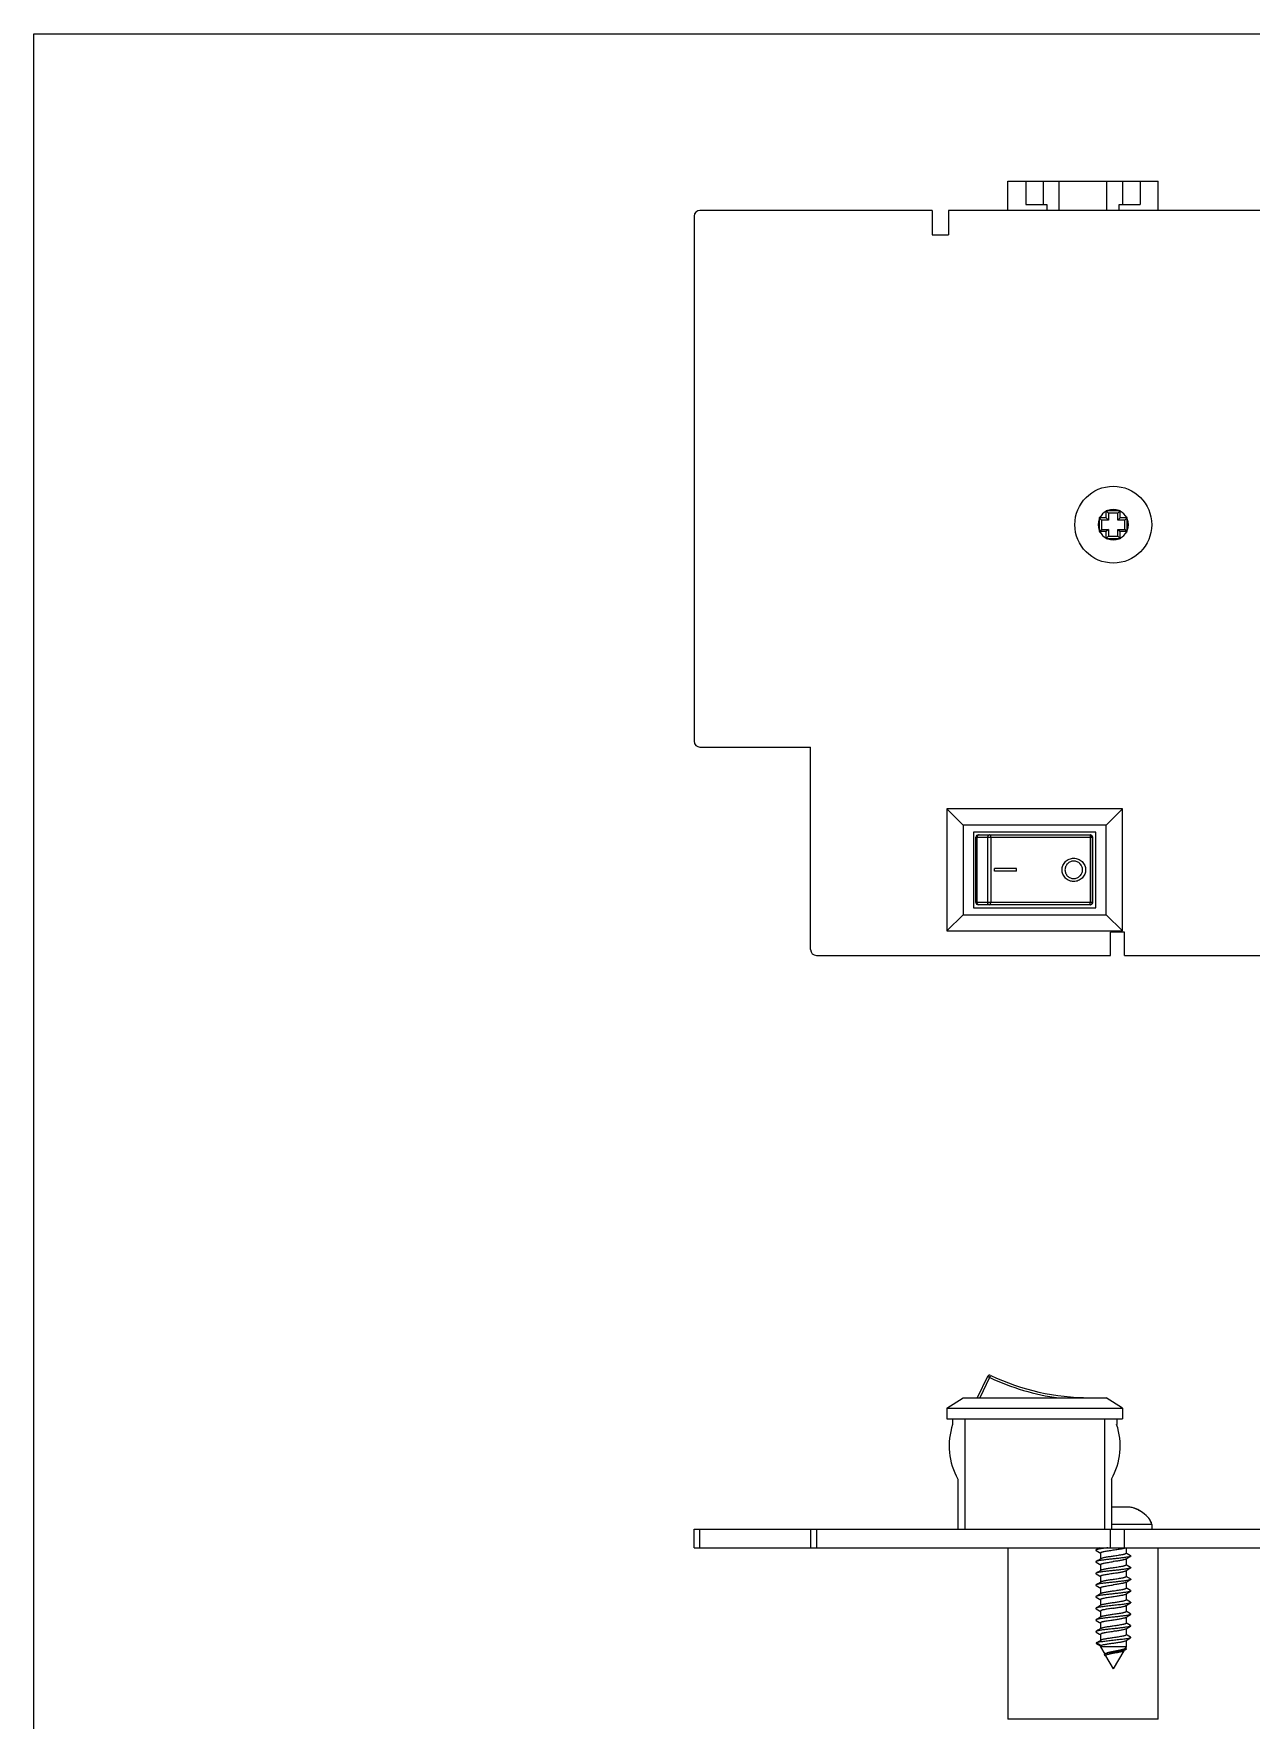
# Model space of a CAD drawing. Extents: x 0 to 420, y -115 to 297.
# Drawn here: x 0 to 104.6, y 152.1 to 297 of the extents above; entities that cross this region are included whole.
import ezdxf

# ---------------------------------------------------------------- set-up
doc = ezdxf.new("R2010")
doc.units = 0
doc.header["$LTSCALE"] = 23.1
doc.layers.get('0').update_dxf_attribs({"linetype": 'CONTINUOUS'})
doc.layers.add('02___PRT_ALL_AXES', color=7, linetype='CONTINUOUS')
doc.layers.add('06___PRT_ALL_SURFS', color=7, linetype='CONTINUOUS')

msp = doc.modelspace()

# ---------------------------------------------------------------- linework, layer by layer
at = {"color": 7, "linetype": 'CONTINUOUS'}
for p, q in [((0, 0), (0, 297)), ((0, 297), (420, 297)), ((83.68, 281.83), (83.68, 284.33)), ((83.68, 284.33), (96.58, 284.33)), ((85.23, 284.33), (85.23, 282.33)), ((86.73, 282.33), (86.73, 284.33)), ((88.08, 281.83), (88.08, 284.33)), ((92.18, 281.83), (92.18, 284.33)), ((93.53, 284.33), (93.53, 282.33)), ((95.03, 284.33), (95.03, 282.33)), ((96.58, 281.83), (96.58, 284.33)), ((56.73, 281.33), (56.73, 236.23)), ((77.18, 281.83), (57.23, 281.83)), ((77.18, 281.83), (77.18, 279.73)), ((78.58, 281.83), (78.58, 279.73)), ((128.38, 281.83), (78.58, 281.83)), ((85.23, 282.33), (87.03, 282.33)), ((87.03, 282.33), (87.03, 281.83)), ((93.23, 282.33), (95.03, 282.33)), ((93.23, 281.83), (93.23, 282.33)), ((77.18, 279.73), (78.58, 279.73)), ((91.53, 255.43), (91.73, 255.23)), ((91.53, 255.32), (91.53, 254.34)), ((92.13, 255.43), (91.58, 255.43)), ((92.33, 255.23), (91.73, 255.23)), ((91.73, 255.23), (91.73, 254.43)), ((92.13, 256.03), (92.33, 255.83)), ((92.13, 255.43), (92.13, 255.98)), ((92.33, 255.23), (92.13, 255.43)), ((93.22, 256.03), (92.24, 256.03)), ((93.13, 255.83), (92.33, 255.83)), ((92.33, 255.83), (92.33, 255.23)), ((93.33, 256.03), (93.13, 255.83)), ((93.13, 255.23), (93.13, 255.83)), ((93.13, 255.23), (93.33, 255.43)), ((93.73, 255.23), (93.13, 255.23)), ((93.33, 255.43), (93.33, 255.98)), ((93.88, 255.43), (93.33, 255.43)), ((93.93, 255.43), (93.73, 255.23)), ((93.73, 254.43), (93.73, 255.23)), ((93.93, 254.34), (93.93, 255.32)), ((91.53, 254.23), (91.73, 254.43)), ((92.13, 254.23), (91.58, 254.23)), ((91.73, 254.43), (92.33, 254.43)), ((92.33, 254.43), (92.13, 254.23)), ((92.13, 253.68), (92.13, 254.23)), ((92.13, 253.63), (92.33, 253.83)), ((92.24, 253.63), (93.22, 253.63)), ((92.33, 254.43), (92.33, 253.83)), ((92.33, 253.83), (93.13, 253.83)), ((93.13, 254.43), (93.73, 254.43)), ((93.13, 254.43), (93.33, 254.23)), ((93.13, 253.83), (93.13, 254.43)), ((93.33, 253.63), (93.13, 253.83)), ((93.88, 254.23), (93.33, 254.23)), ((93.33, 253.68), (93.33, 254.23)), ((93.93, 254.23), (93.73, 254.43)), ((57.23, 235.73), (66.73, 235.73)), ((66.73, 218.33), (66.73, 235.73)), ((93.53, 230.43), (78.43, 230.43)), ((78.43, 230.43), (79.83, 229.03)), ((78.43, 230.43), (78.43, 219.93)), ((93.53, 230.43), (92.13, 229.03)), ((93.53, 219.93), (93.53, 230.43)), ((92.13, 229.03), (79.83, 229.03)), ((79.83, 229.03), (79.83, 221.33)), ((92.13, 221.33), (92.13, 229.03)), ((91.23, 228.43), (80.73, 228.43)), ((80.73, 228.43), (80.73, 221.93)), ((80.93, 227.98), (90.96, 227.98)), ((81.03, 222.38), (81.03, 227.98)), ((81.13, 228.18), (90.76, 228.18)), ((81.93, 227.98), (81.93, 222.38)), ((82.2, 227.98), (82.2, 222.38)), ((90.73, 228.18), (90.73, 222.38)), ((90.93, 227.98), (90.93, 222.38)), ((90.96, 222.38), (90.96, 227.98)), ((91.23, 221.93), (91.23, 228.43)), ((84.43, 225.31), (82.54, 225.31)), ((82.54, 225.06), (82.54, 225.31)), ((84.43, 225.06), (82.54, 225.06)), ((84.42, 225.06), (84.42, 225.31)), ((84.43, 225.06), (84.43, 225.31)), ((80.73, 221.93), (91.23, 221.93)), ((90.96, 222.38), (80.93, 222.38)), ((90.76, 222.18), (81.13, 222.18)), ((90.73, 222.18), (90.73, 222.38)), ((78.43, 219.93), (79.83, 221.33)), ((79.83, 221.33), (92.13, 221.33)), ((93.53, 219.93), (92.13, 221.33)), ((78.43, 219.93), (93.53, 219.93)), ((93.68, 219.83), (92.48, 219.83)), ((92.48, 217.83), (92.48, 219.83)), ((93.68, 217.83), (93.68, 219.83)), ((67.23, 217.83), (92.48, 217.83)), ((93.68, 217.83), (141.28, 217.83)), ((81.93, 181.67), (81.03, 179.84)), ((82.11, 181.58), (81.26, 179.84)), ((82.11, 181.58), (81.93, 181.67)), ((82.11, 181.58), (82.2, 181.76)), ((78.43, 178.94), (79.83, 179.84)), ((79.83, 179.84), (92.13, 179.84)), ((93.53, 178.94), (92.13, 179.84)), ((78.43, 178.94), (78.43, 178.04)), ((78.43, 178.94), (93.53, 178.94)), ((93.53, 178.94), (93.53, 178.04)), ((78.43, 178.04), (93.53, 178.04)), ((78.93, 178.04), (78.93, 177.54)), ((79.98, 178.04), (79.98, 168.54)), ((91.98, 178.04), (91.98, 168.54)), ((93.03, 178.04), (93.03, 177.54)), ((79.38, 172.84), (79.38, 168.54)), ((92.58, 172.84), (92.58, 168.54)), ((93.22, 170.44), (92.58, 170.44)), ((93.88, 170.44), (93.33, 170.44)), ((93.33, 170.44), (93.33, 170.44)), ((94.03, 170.44), (93.93, 170.44)), ((93.93, 170.44), (93.93, 170.44)), ((56.73, 166.94), (56.73, 168.54)), ((56.73, 168.54), (178.23, 168.54)), ((57.23, 166.94), (57.23, 168.54)), ((66.73, 168.54), (66.73, 166.94)), ((67.23, 168.54), (67.23, 166.94)), ((92.48, 166.94), (92.48, 168.54)), ((96.03, 168.94), (92.58, 168.94)), ((93.68, 166.94), (93.68, 168.54)), ((95.99, 169.14), (95.94, 169.25)), ((96.03, 168.94), (96.03, 168.54)), ((56.73, 166.94), (178.23, 166.94)), ((83.68, 166.94), (83.68, 152.24)), ((91.54, 166.94), (91.25, 166.77)), ((91.25, 166.71), (91.55, 166.54)), ((96.58, 152.24), (96.58, 166.94)), ((91.25, 165.71), (91.55, 165.54)), ((91.55, 166.54), (91.63, 166.49)), ((91.55, 165.54), (91.63, 165.49)), ((93.91, 166.44), (93.83, 166.49)), ((93.91, 165.44), (93.83, 165.49)), ((94.2, 166.27), (93.91, 166.44)), ((94.2, 165.27), (93.91, 165.44)), ((91.25, 164.71), (91.55, 164.54)), ((91.25, 163.71), (91.55, 163.54)), ((91.55, 164.54), (91.63, 164.49)), ((93.91, 164.44), (93.83, 164.49)), ((94.2, 164.27), (93.91, 164.44)), ((91.25, 162.71), (91.55, 162.54)), ((91.55, 163.54), (91.63, 163.49)), ((91.55, 162.54), (91.63, 162.49)), ((93.91, 163.44), (93.83, 163.49)), ((93.91, 162.44), (93.83, 162.49)), ((94.2, 163.27), (93.91, 163.44)), ((94.2, 162.27), (93.91, 162.44)), ((91.25, 161.71), (91.55, 161.54)), ((91.55, 161.54), (91.63, 161.49)), ((93.8, 161.97), (93.78, 161.96)), ((93.8, 161.97), (94.06, 162.13)), ((93.91, 161.44), (93.83, 161.49)), ((94.2, 161.27), (93.91, 161.44)), ((94.06, 162.13), (94.2, 162.21)), ((94.2, 162.21), (94.16, 162.19)), ((91.25, 160.71), (91.55, 160.54)), ((91.25, 159.71), (91.55, 159.54)), ((91.55, 160.54), (91.63, 160.49)), ((91.55, 159.54), (91.63, 159.49)), ((93.91, 160.44), (93.83, 160.49)), ((93.91, 159.44), (93.83, 159.49)), ((94.2, 160.27), (93.91, 160.44)), ((94.2, 159.27), (93.91, 159.44)), ((91.3, 158.79), (91.28, 158.78)), ((91.29, 158.72), (91.63, 158.53)), ((91.3, 158.79), (91.68, 159.02)), ((91.54, 158.94), (91.3, 158.79)), ((91.68, 158.56), (91.3, 158.79)), ((93.83, 158.45), (91.63, 158.45)), ((93.61, 158.1), (93.82, 158.22)), ((93.82, 158.29), (93.76, 158.33)), ((92.06, 157.85), (91.99, 157.81)), ((92.01, 157.71), (92.08, 157.66)), ((96.58, 152.24), (83.68, 152.24))]:
    msp.add_line(p, q, dxfattribs=at)
for points in [[(95.94, 169.25), (95.87, 169.37), (95.78, 169.49), (95.68, 169.61), (95.56, 169.73), (95.41, 169.85), (95.25, 169.98), (95.05, 170.1), (94.83, 170.23), (94.56, 170.34), (94.28, 170.42), (94.03, 170.44)], [(96.03, 168.94), (96.02, 169.02), (95.99, 169.14)], [(91.66, 166.01), (91.4, 165.86), (91.25, 165.77)], [(93.8, 165.97), (94.06, 166.13), (94.2, 166.21)], [(93.8, 164.97), (94.06, 165.13), (94.2, 165.21)], [(91.66, 165.01), (91.4, 164.86), (91.25, 164.77)], [(91.66, 164.01), (91.4, 163.86), (91.25, 163.77)], [(93.8, 163.97), (94.06, 164.13), (94.2, 164.21)], [(91.66, 163.01), (91.4, 162.86), (91.25, 162.77)], [(93.8, 162.97), (94.06, 163.13), (94.2, 163.21)], [(91.66, 162.01), (91.4, 161.86), (91.25, 161.77)], [(91.66, 161.01), (91.4, 160.86), (91.25, 160.77)], [(93.8, 160.97), (94.06, 161.13), (94.2, 161.21)], [(91.66, 160.01), (91.4, 159.86), (91.25, 159.77)], [(93.8, 159.97), (94.06, 160.13), (94.2, 160.21)], [(93.8, 158.97), (94.06, 159.13), (94.2, 159.21)]]:
    msp.add_lwpolyline(points, dxfattribs=at)
msp.add_circle((92.73, 254.83), 3.3, dxfattribs=at)
for centre, radius, start, end in [((57.23, 281.33), 0.5, 90, 180), ((92.73, 254.83), 1.3, 157.8211, 202.1789), ((91.58, 246.12), 9.32, 90.0025, 90.3245), ((131.66, 255.33), 40.14, 179.8436, 180.0046), ((92.73, 254.83), 1.3, 117.6745, 152.3255), ((92.23, 215.89), 40.14, 89.9954, 90.1564), ((101.44, 255.98), 9.32, 179.6755, 179.9975), ((92.73, 254.83), 1.3, 67.8175, 112.1825), ((93.22, 215.89), 40.14, 89.8436, 90.0046), ((84.02, 255.98), 9.32, 0.0025, 0.3245), ((92.73, 254.83), 1.3, 27.6745, 62.3255), ((93.88, 246.12), 9.32, 89.6755, 89.9975), ((53.79, 255.33), 40.14, 359.9954, 0.1564), ((92.73, 254.83), 1.3, 337.8211, 22.1789), ((131.66, 254.34), 40.14, 179.9954, 180.1564), ((91.58, 263.54), 9.32, 269.6755, 269.9975), ((92.73, 254.83), 1.3, 207.6745, 242.3255), ((101.44, 253.68), 9.32, 180.0025, 180.3245), ((92.23, 293.77), 40.14, 269.8436, 270.0046), ((92.73, 254.83), 1.3, 247.8175, 292.1825), ((93.22, 293.77), 40.14, 269.9954, 270.1564), ((92.73, 254.83), 1.3, 297.6745, 332.3255), ((84.02, 253.68), 9.32, 359.6755, 359.9975), ((93.88, 263.54), 9.32, 270.0025, 270.3245), ((53.79, 254.34), 40.14, 359.8436, 0.0046), ((57.23, 236.23), 0.5, 180, 270), ((81.13, 227.98), 0.2, 90, 180), ((90.73, 227.98), 0.2, 359.9987, 89.9923), ((90.76, 227.98), 0.2, 359.9987, 89.9924), ((81.13, 222.38), 0.2, 180, 270), ((90.73, 222.38), 0.2, 270.0077, 0.0013), ((90.76, 222.38), 0.2, 270.0076, 0.0013), ((67.23, 218.33), 0.5, 180, 270), ((82.11, 181.58), 0.2, 64.7153, 153.7054), ((90.74, 199.84), 20.2, 244.7153, 262.315), ((90.74, 199.84), 20, 244.7153, 269.9129), ((84.44, 175.7), 5.81, 161.5147, 209.4235), ((87.51, 175.7), 5.81, 330.5765, 18.4853), ((93.22, 164.8), 5.64, 88.8874, 90.033), ((93.88, 169.13), 1.31, 87.6921, 89.9817)]:
    msp.add_arc(centre, radius, start, end, dxfattribs=at)
for points, knots in [([(81.16, 228.17), (81.14, 228.16), (81.1, 228.14), (81.06, 228.1), (81.04, 228.04), (81.03, 228), (81.03, 227.98)], [0, 0, 0, 0, 0.238922, 0.48587, 0.740591, 1, 1, 1, 1]), ([(81.21, 228.18), (81.2, 228.18), (81.18, 228.18), (81.16, 228.17), (81.16, 228.17)], [0, 0, 0, 0, 0.747936, 1, 1, 1, 1]), ([(82.11, 228.18), (82.09, 228.18), (82.04, 228.17), (81.98, 228.12), (81.94, 228.06), (81.93, 228.01), (81.93, 227.98)], [0, 0, 0, 0, 0.237315, 0.482216, 0.737528, 1, 1, 1, 1]), ([(82.11, 228.18), (82.14, 228.18), (82.17, 228.14), (82.18, 228.09), (82.2, 228.04), (82.2, 228.01), (82.2, 227.98)], [0, 0, 0, 0, 0.368206, 0.508706, 0.663876, 1, 1, 1, 1]), ([(89.33, 224.18), (89.27, 224.18), (89.14, 224.19), (88.95, 224.25), (88.77, 224.34), (88.62, 224.47), (88.49, 224.62), (88.4, 224.8), (88.34, 224.98), (88.32, 225.18), (88.34, 225.38), (88.4, 225.57), (88.49, 225.74), (88.62, 225.89), (88.77, 226.02), (88.95, 226.11), (89.14, 226.17), (89.27, 226.18), (89.33, 226.18)], [0, 0, 0, 0, 0.062668, 0.125407, 0.188024, 0.250481, 0.312805, 0.375116, 0.437519, 0.49998, 0.562441, 0.624842, 0.687156, 0.749488, 0.811954, 0.874574, 0.937309, 1, 1, 1, 1]), ([(89.33, 226.18), (89.4, 226.18), (89.53, 226.17), (89.72, 226.11), (89.9, 226.02), (90.06, 225.89), (90.18, 225.74), (90.28, 225.57), (90.34, 225.38), (90.36, 225.18), (90.34, 224.98), (90.28, 224.8), (90.18, 224.62), (90.06, 224.47), (89.9, 224.35), (89.72, 224.25), (89.53, 224.19), (89.4, 224.18), (89.33, 224.18)], [0, 0, 0, 0, 0.062851, 0.125923, 0.188852, 0.251432, 0.313634, 0.375665, 0.4378, 0.499986, 0.562161, 0.624271, 0.686282, 0.74849, 0.811093, 0.874043, 0.937121, 1, 1, 1, 1]), ([(89.33, 225.93), (89.28, 225.93), (89.18, 225.92), (89.04, 225.88), (88.91, 225.81), (88.76, 225.68), (88.62, 225.48), (88.56, 225.18), (88.62, 224.89), (88.76, 224.68), (88.91, 224.55), (89.04, 224.48), (89.18, 224.44), (89.28, 224.43), (89.33, 224.43)], [0, 0, 0, 0, 0.062888, 0.125767, 0.188705, 0.251249, 0.375567, 0.500041, 0.624516, 0.748812, 0.81135, 0.874256, 0.937148, 1, 1, 1, 1]), ([(89.33, 225.93), (89.28, 225.93), (89.19, 225.92), (89.04, 225.88), (88.91, 225.81), (88.76, 225.68), (88.62, 225.48), (88.56, 225.18), (88.62, 224.89), (88.76, 224.68), (88.91, 224.55), (89.04, 224.48), (89.19, 224.44), (89.28, 224.43), (89.33, 224.43)], [0, 0, 0, 0, 0.062842, 0.125682, 0.188593, 0.251127, 0.375481, 0.500042, 0.624602, 0.748934, 0.811462, 0.874342, 0.937194, 1, 1, 1, 1]), ([(89.33, 224.43), (89.38, 224.43), (89.48, 224.44), (89.67, 224.5), (89.88, 224.64), (90.05, 224.89), (90.11, 225.18), (90.05, 225.48), (89.91, 225.68), (89.76, 225.81), (89.63, 225.88), (89.48, 225.92), (89.38, 225.93), (89.33, 225.93)], [0, 0, 0, 0, 0.062951, 0.125954, 0.25106, 0.375357, 0.499721, 0.624113, 0.748421, 0.811049, 0.874083, 0.937091, 1, 1, 1, 1]), ([(81.16, 222.19), (81.14, 222.2), (81.1, 222.22), (81.06, 222.26), (81.04, 222.32), (81.03, 222.36), (81.03, 222.38)], [0, 0, 0, 0, 0.238922, 0.48587, 0.740591, 1, 1, 1, 1]), ([(81.21, 222.18), (81.2, 222.18), (81.18, 222.18), (81.16, 222.19), (81.16, 222.19)], [0, 0, 0, 0, 0.747936, 1, 1, 1, 1]), ([(82.11, 222.18), (82.09, 222.18), (82.04, 222.19), (81.98, 222.24), (81.94, 222.3), (81.93, 222.36), (81.93, 222.38)], [0, 0, 0, 0, 0.237315, 0.482216, 0.737528, 1, 1, 1, 1]), ([(82.11, 222.18), (82.14, 222.18), (82.17, 222.22), (82.18, 222.27), (82.2, 222.32), (82.2, 222.36), (82.2, 222.38)], [0, 0, 0, 0, 0.368206, 0.508706, 0.663876, 1, 1, 1, 1]), ([(96.02, 169.04), (96.01, 169.09), (95.97, 169.19), (95.9, 169.33), (95.81, 169.46), (95.67, 169.63), (95.47, 169.81), (95.22, 170), (94.94, 170.17), (94.65, 170.31), (94.4, 170.39), (94.19, 170.43), (94.08, 170.44), (94.03, 170.44)], [0, 0, 0, 0, 0.062467, 0.124965, 0.187473, 0.249985, 0.374949, 0.499938, 0.624939, 0.749947, 0.874915, 0.937478, 1, 1, 1, 1]), ([(91.25, 166.77), (91.25, 166.77), (91.24, 166.77), (91.24, 166.76), (91.23, 166.75), (91.23, 166.74), (91.23, 166.74), (91.24, 166.73), (91.24, 166.72), (91.25, 166.72), (91.25, 166.71)], [0, 0, 0, 0, 0.164194, 0.297955, 0.406547, 0.500006, 0.593472, 0.702049, 0.835783, 1, 1, 1, 1]), ([(92.27, 166.94), (92.14, 166.93), (91.97, 166.91), (91.75, 166.88), (91.61, 166.86), (91.49, 166.84), (91.39, 166.82), (91.32, 166.8), (91.28, 166.78), (91.26, 166.78), (91.25, 166.77)], [0, 0, 0, 0, 0.354409, 0.511606, 0.651696, 0.772272, 0.871337, 0.947428, 0.976641, 1, 1, 1, 1]), ([(91.63, 166.51), (91.63, 166.52), (91.64, 166.54), (91.66, 166.55), (91.68, 166.56), (91.72, 166.58), (91.76, 166.59), (91.82, 166.61), (91.88, 166.62), (91.98, 166.64), (92.13, 166.67), (92.38, 166.71), (92.59, 166.74), (92.73, 166.76)], [0, 0, 0, 0, 0.033021, 0.045431, 0.059772, 0.094414, 0.137068, 0.187528, 0.24545, 0.310354, 0.458795, 0.627494, 1, 1, 1, 1]), ([(92.73, 166.76), (92.87, 166.78), (93.07, 166.81), (93.33, 166.85), (93.45, 166.87), (93.5, 166.89)], [0, 0, 0, 0, 0.539687, 0.784369, 1, 1, 1, 1]), ([(93.5, 166.89), (93.55, 166.89), (93.62, 166.91), (93.7, 166.93), (93.73, 166.94)], [0, 0, 0, 0, 0.559668, 1, 1, 1, 1]), ([(91.25, 165.77), (91.25, 165.77), (91.24, 165.77), (91.24, 165.76), (91.23, 165.75), (91.23, 165.74), (91.23, 165.74), (91.24, 165.73), (91.24, 165.72), (91.25, 165.72), (91.25, 165.71)], [0, 0, 0, 0, 0.164171, 0.297893, 0.406514, 0.499997, 0.593478, 0.702106, 0.835838, 1, 1, 1, 1]), ([(94.2, 166.21), (94.19, 166.21), (94.17, 166.2), (94.13, 166.18), (94.08, 166.17), (93.99, 166.15), (93.86, 166.13), (93.64, 166.1), (93.35, 166.06), (92.98, 166.02), (92.6, 165.98), (92.23, 165.94), (91.94, 165.91), (91.73, 165.88), (91.59, 165.86), (91.47, 165.84), (91.38, 165.82), (91.32, 165.8), (91.28, 165.78), (91.26, 165.78), (91.25, 165.77)], [0, 0, 0, 0, 0.010763, 0.024901, 0.042427, 0.063265, 0.114357, 0.176806, 0.287759, 0.412844, 0.543739, 0.671718, 0.788256, 0.839776, 0.885641, 0.92511, 0.957572, 0.982587, 0.992237, 1, 1, 1, 1]), ([(94.2, 165.21), (94.19, 165.21), (94.17, 165.2), (94.13, 165.18), (94.08, 165.17), (93.99, 165.15), (93.86, 165.13), (93.64, 165.1), (93.35, 165.06), (92.98, 165.02), (92.6, 164.98), (92.23, 164.94), (91.94, 164.91), (91.73, 164.88), (91.59, 164.86), (91.47, 164.84), (91.38, 164.82), (91.32, 164.8), (91.28, 164.78), (91.26, 164.78), (91.25, 164.77)], [0, 0, 0, 0, 0.010761, 0.024901, 0.042425, 0.063265, 0.114357, 0.176805, 0.287759, 0.412843, 0.543739, 0.671718, 0.788256, 0.839778, 0.885641, 0.92511, 0.957574, 0.982588, 0.992239, 1, 1, 1, 1]), ([(91.63, 165.51), (91.63, 165.52), (91.64, 165.54), (91.66, 165.55), (91.68, 165.56), (91.72, 165.58), (91.76, 165.59), (91.82, 165.61), (91.88, 165.62), (91.98, 165.64), (92.13, 165.67), (92.38, 165.71), (92.59, 165.74), (92.73, 165.76)], [0, 0, 0, 0, 0.033033, 0.045446, 0.059792, 0.094443, 0.137103, 0.187572, 0.245501, 0.310411, 0.458852, 0.627538, 1, 1, 1, 1]), ([(92.73, 166.22), (92.61, 166.21), (92.43, 166.18), (92.21, 166.15), (92.06, 166.12), (91.93, 166.09), (91.81, 166.07), (91.74, 166.05), (91.69, 166.03), (91.67, 166.02), (91.66, 166.01)], [0, 0, 0, 0, 0.331658, 0.486345, 0.628056, 0.753056, 0.858169, 0.940929, 0.973445, 1, 1, 1, 1]), ([(92.73, 165.22), (92.61, 165.21), (92.43, 165.18), (92.21, 165.15), (92.06, 165.12), (91.93, 165.09), (91.81, 165.07), (91.74, 165.05), (91.69, 165.03), (91.67, 165.02), (91.66, 165.01)], [0, 0, 0, 0, 0.331666, 0.486355, 0.628064, 0.753058, 0.85817, 0.940929, 0.973447, 1, 1, 1, 1]), ([(93.83, 166.47), (93.83, 166.46), (93.81, 166.45), (93.8, 166.43), (93.77, 166.42), (93.74, 166.41), (93.7, 166.39), (93.64, 166.38), (93.58, 166.36), (93.48, 166.34), (93.33, 166.32), (93.07, 166.27), (92.87, 166.24), (92.73, 166.22)], [0, 0, 0, 0, 0.033019, 0.045428, 0.059769, 0.09441, 0.137065, 0.187526, 0.245449, 0.310354, 0.458795, 0.627494, 1, 1, 1, 1]), ([(93.8, 165.97), (93.79, 165.97), (93.77, 165.96), (93.72, 165.94), (93.64, 165.92), (93.53, 165.89), (93.4, 165.87), (93.25, 165.84), (93.02, 165.8), (92.85, 165.78), (92.73, 165.76)], [0, 0, 0, 0, 0.026553, 0.059069, 0.141823, 0.246935, 0.371936, 0.513648, 0.668332, 1, 1, 1, 1]), ([(93.83, 165.47), (93.83, 165.46), (93.81, 165.45), (93.8, 165.43), (93.77, 165.42), (93.74, 165.41), (93.7, 165.39), (93.64, 165.38), (93.58, 165.36), (93.48, 165.34), (93.33, 165.32), (93.07, 165.27), (92.87, 165.24), (92.73, 165.22)], [0, 0, 0, 0, 0.033022, 0.045433, 0.059775, 0.09442, 0.137078, 0.187543, 0.245472, 0.310381, 0.458824, 0.627512, 1, 1, 1, 1]), ([(94.2, 166.27), (94.21, 166.27), (94.21, 166.27), (94.22, 166.26), (94.23, 166.25), (94.23, 166.24), (94.23, 166.24), (94.22, 166.23), (94.21, 166.22), (94.21, 166.22), (94.2, 166.21)], [0, 0, 0, 0, 0.164166, 0.297917, 0.406543, 0.500011, 0.593491, 0.702091, 0.835799, 1, 1, 1, 1]), ([(94.2, 165.27), (94.21, 165.27), (94.21, 165.27), (94.22, 165.26), (94.23, 165.25), (94.23, 165.24), (94.23, 165.24), (94.22, 165.23), (94.21, 165.22), (94.21, 165.22), (94.2, 165.21)], [0, 0, 0, 0, 0.164219, 0.297943, 0.406521, 0.49999, 0.593449, 0.702047, 0.83581, 1, 1, 1, 1]), ([(91.25, 164.77), (91.25, 164.77), (91.24, 164.77), (91.24, 164.76), (91.23, 164.75), (91.23, 164.74), (91.23, 164.74), (91.24, 164.73), (91.24, 164.72), (91.25, 164.72), (91.25, 164.71)], [0, 0, 0, 0, 0.164173, 0.297931, 0.406551, 0.500014, 0.59349, 0.702081, 0.835788, 1, 1, 1, 1]), ([(91.25, 163.77), (91.25, 163.77), (91.24, 163.77), (91.24, 163.76), (91.23, 163.75), (91.23, 163.74), (91.23, 163.74), (91.24, 163.73), (91.24, 163.72), (91.25, 163.72), (91.25, 163.71)], [0, 0, 0, 0, 0.164207, 0.297961, 0.40654, 0.500001, 0.593463, 0.70204, 0.835789, 1, 1, 1, 1]), ([(94.2, 164.21), (94.19, 164.21), (94.17, 164.2), (94.13, 164.18), (94.08, 164.17), (93.99, 164.15), (93.86, 164.13), (93.64, 164.1), (93.35, 164.06), (92.98, 164.02), (92.6, 163.98), (92.23, 163.94), (91.94, 163.91), (91.73, 163.88), (91.59, 163.86), (91.47, 163.84), (91.38, 163.82), (91.32, 163.8), (91.28, 163.78), (91.26, 163.78), (91.25, 163.77)], [0, 0, 0, 0, 0.010763, 0.024902, 0.042427, 0.063266, 0.114358, 0.176807, 0.287759, 0.412844, 0.54374, 0.671719, 0.788256, 0.839778, 0.885643, 0.92511, 0.957574, 0.982589, 0.992239, 1, 1, 1, 1]), ([(91.63, 164.51), (91.63, 164.52), (91.64, 164.54), (91.66, 164.55), (91.68, 164.56), (91.72, 164.58), (91.76, 164.59), (91.82, 164.61), (91.88, 164.62), (91.98, 164.64), (92.13, 164.67), (92.38, 164.71), (92.59, 164.74), (92.73, 164.76)], [0, 0, 0, 0, 0.033016, 0.045426, 0.059765, 0.094406, 0.137061, 0.187523, 0.245449, 0.310355, 0.458795, 0.627492, 1, 1, 1, 1]), ([(91.63, 163.51), (91.63, 163.52), (91.64, 163.54), (91.66, 163.55), (91.68, 163.56), (91.72, 163.58), (91.76, 163.59), (91.82, 163.61), (91.88, 163.62), (91.98, 163.64), (92.13, 163.67), (92.38, 163.71), (92.59, 163.74), (92.73, 163.76)], [0, 0, 0, 0, 0.033024, 0.045434, 0.059776, 0.094419, 0.137072, 0.187534, 0.245459, 0.310365, 0.458808, 0.627506, 1, 1, 1, 1]), ([(92.73, 164.22), (92.61, 164.21), (92.43, 164.18), (92.21, 164.15), (92.06, 164.12), (91.93, 164.09), (91.81, 164.07), (91.74, 164.05), (91.69, 164.03), (91.67, 164.02), (91.66, 164.01)], [0, 0, 0, 0, 0.331667, 0.48636, 0.628075, 0.753072, 0.858181, 0.940933, 0.973447, 1, 1, 1, 1]), ([(92.73, 164.76), (92.85, 164.78), (93.02, 164.8), (93.25, 164.84), (93.4, 164.87), (93.53, 164.89), (93.64, 164.92), (93.72, 164.94), (93.77, 164.96), (93.79, 164.97), (93.8, 164.97)], [0, 0, 0, 0, 0.33166, 0.486342, 0.628051, 0.75305, 0.858166, 0.940927, 0.973445, 1, 1, 1, 1]), ([(93.83, 164.47), (93.83, 164.46), (93.81, 164.45), (93.8, 164.43), (93.77, 164.42), (93.74, 164.41), (93.7, 164.39), (93.64, 164.38), (93.58, 164.36), (93.48, 164.34), (93.33, 164.32), (93.07, 164.27), (92.87, 164.24), (92.73, 164.22)], [0, 0, 0, 0, 0.033021, 0.045431, 0.059772, 0.094414, 0.137065, 0.187524, 0.245447, 0.310351, 0.458792, 0.627492, 1, 1, 1, 1]), ([(93.8, 163.97), (93.79, 163.97), (93.77, 163.96), (93.72, 163.94), (93.64, 163.92), (93.53, 163.89), (93.4, 163.87), (93.25, 163.84), (93.02, 163.8), (92.85, 163.78), (92.73, 163.76)], [0, 0, 0, 0, 0.026553, 0.059069, 0.141823, 0.246935, 0.371936, 0.513648, 0.668332, 1, 1, 1, 1]), ([(94.2, 164.27), (94.21, 164.27), (94.21, 164.27), (94.22, 164.26), (94.23, 164.25), (94.23, 164.24), (94.23, 164.24), (94.22, 164.23), (94.21, 164.22), (94.21, 164.22), (94.2, 164.21)], [0, 0, 0, 0, 0.164187, 0.297898, 0.406505, 0.499988, 0.593461, 0.702091, 0.835837, 1, 1, 1, 1]), ([(91.25, 162.77), (91.25, 162.77), (91.24, 162.77), (91.24, 162.76), (91.23, 162.75), (91.23, 162.74), (91.23, 162.74), (91.24, 162.73), (91.24, 162.72), (91.25, 162.72), (91.25, 162.71)], [0, 0, 0, 0, 0.164215, 0.297925, 0.406511, 0.499986, 0.593447, 0.702063, 0.835823, 1, 1, 1, 1]), ([(94.2, 163.21), (94.19, 163.21), (94.17, 163.2), (94.13, 163.18), (94.08, 163.17), (93.99, 163.15), (93.86, 163.13), (93.64, 163.1), (93.35, 163.06), (92.98, 163.02), (92.6, 162.98), (92.23, 162.94), (91.94, 162.91), (91.73, 162.88), (91.59, 162.86), (91.47, 162.84), (91.38, 162.82), (91.32, 162.8), (91.28, 162.78), (91.26, 162.78), (91.25, 162.77)], [0, 0, 0, 0, 0.010764, 0.024901, 0.042428, 0.063266, 0.114357, 0.176807, 0.287759, 0.412844, 0.54374, 0.671718, 0.788256, 0.839777, 0.885643, 0.92511, 0.957572, 0.982589, 0.992238, 1, 1, 1, 1]), ([(91.63, 162.51), (91.63, 162.52), (91.64, 162.54), (91.66, 162.55), (91.68, 162.56), (91.72, 162.58), (91.76, 162.59), (91.82, 162.61), (91.88, 162.62), (91.98, 162.64), (92.13, 162.67), (92.38, 162.71), (92.59, 162.74), (92.73, 162.76)], [0, 0, 0, 0, 0.033019, 0.04543, 0.059771, 0.094414, 0.137071, 0.187536, 0.245465, 0.310373, 0.458813, 0.627502, 1, 1, 1, 1]), ([(92.73, 163.22), (92.61, 163.21), (92.43, 163.18), (92.21, 163.15), (92.06, 163.12), (91.93, 163.09), (91.81, 163.07), (91.74, 163.05), (91.69, 163.03), (91.67, 163.02), (91.66, 163.01)], [0, 0, 0, 0, 0.331664, 0.486347, 0.628054, 0.75305, 0.858166, 0.940927, 0.973445, 1, 1, 1, 1]), ([(93.83, 163.47), (93.83, 163.46), (93.81, 163.45), (93.8, 163.43), (93.77, 163.42), (93.74, 163.41), (93.7, 163.39), (93.64, 163.38), (93.58, 163.36), (93.48, 163.34), (93.33, 163.32), (93.07, 163.27), (92.87, 163.24), (92.73, 163.22)], [0, 0, 0, 0, 0.033018, 0.045428, 0.059769, 0.094412, 0.137068, 0.187532, 0.245461, 0.310368, 0.458808, 0.627499, 1, 1, 1, 1]), ([(92.73, 162.76), (92.85, 162.78), (93.02, 162.8), (93.25, 162.84), (93.4, 162.87), (93.53, 162.89), (93.64, 162.92), (93.72, 162.94), (93.77, 162.96), (93.79, 162.97), (93.8, 162.97)], [0, 0, 0, 0, 0.331665, 0.486349, 0.628055, 0.753051, 0.858166, 0.940927, 0.973446, 1, 1, 1, 1]), ([(93.78, 162.42), (93.75, 162.41), (93.7, 162.4), (93.61, 162.37), (93.5, 162.35), (93.37, 162.32), (93.22, 162.3), (93.01, 162.26), (92.84, 162.24), (92.73, 162.22)], [0, 0, 0, 0, 0.066192, 0.153913, 0.261556, 0.386783, 0.526702, 0.677986, 1, 1, 1, 1]), ([(93.83, 162.47), (93.83, 162.47), (93.83, 162.46), (93.81, 162.45), (93.8, 162.43), (93.78, 162.43), (93.78, 162.42)], [0, 0, 0, 0, 0.169076, 0.37943, 0.653487, 1, 1, 1, 1]), ([(94.2, 163.27), (94.21, 163.27), (94.21, 163.27), (94.22, 163.26), (94.23, 163.25), (94.23, 163.24), (94.23, 163.24), (94.22, 163.23), (94.21, 163.22), (94.21, 163.22), (94.2, 163.21)], [0, 0, 0, 0, 0.164162, 0.297903, 0.406534, 0.500009, 0.593493, 0.702105, 0.835819, 1, 1, 1, 1]), ([(94.2, 162.27), (94.21, 162.27), (94.21, 162.27), (94.22, 162.26), (94.23, 162.25), (94.23, 162.24), (94.23, 162.24), (94.22, 162.23), (94.21, 162.22), (94.21, 162.22), (94.2, 162.21)], [0, 0, 0, 0, 0.164153, 0.297897, 0.406491, 0.49993, 0.593367, 0.701931, 0.83569, 1, 1, 1, 1]), ([(91.25, 161.77), (91.25, 161.77), (91.24, 161.77), (91.24, 161.76), (91.23, 161.75), (91.23, 161.74), (91.23, 161.74), (91.24, 161.73), (91.24, 161.72), (91.25, 161.72), (91.25, 161.71)], [0, 0, 0, 0, 0.16417, 0.297891, 0.406511, 0.499995, 0.593475, 0.702104, 0.835837, 1, 1, 1, 1]), ([(94.16, 162.19), (94.14, 162.19), (94.11, 162.18), (94.03, 162.16), (93.92, 162.14), (93.75, 162.11), (93.56, 162.09), (93.35, 162.06), (93.04, 162.03), (92.71, 161.99), (92.39, 161.96), (92.15, 161.93), (91.94, 161.9), (91.74, 161.88), (91.57, 161.85), (91.45, 161.83), (91.37, 161.81), (91.32, 161.8), (91.28, 161.79), (91.26, 161.78), (91.25, 161.77)], [0, 0, 0, 0, 0.015354, 0.033821, 0.079672, 0.136481, 0.202792, 0.276849, 0.356674, 0.524935, 0.608835, 0.689556, 0.764927, 0.832928, 0.891757, 0.939888, 0.959564, 0.976169, 0.989641, 1, 1, 1, 1]), ([(94.2, 161.21), (94.19, 161.21), (94.17, 161.2), (94.13, 161.18), (94.08, 161.17), (93.99, 161.15), (93.86, 161.13), (93.64, 161.1), (93.35, 161.06), (92.98, 161.02), (92.6, 160.98), (92.23, 160.94), (91.94, 160.91), (91.73, 160.88), (91.59, 160.86), (91.47, 160.84), (91.38, 160.82), (91.32, 160.8), (91.28, 160.78), (91.26, 160.78), (91.25, 160.77)], [0, 0, 0, 0, 0.010761, 0.024901, 0.042425, 0.063265, 0.114357, 0.176805, 0.287759, 0.412843, 0.543739, 0.671718, 0.788256, 0.839777, 0.885641, 0.92511, 0.957573, 0.982588, 0.992239, 1, 1, 1, 1]), ([(92.73, 161.76), (92.59, 161.74), (92.38, 161.71), (92.13, 161.67), (91.98, 161.64), (91.88, 161.62), (91.82, 161.61), (91.76, 161.59), (91.72, 161.58), (91.68, 161.56), (91.66, 161.55), (91.64, 161.54), (91.63, 161.52), (91.63, 161.51)], [0, 0, 0, 0, 0.372497, 0.541189, 0.689634, 0.754542, 0.812469, 0.862931, 0.905584, 0.940227, 0.954568, 0.966978, 1, 1, 1, 1]), ([(92.73, 162.22), (92.61, 162.21), (92.43, 162.18), (92.21, 162.15), (92.06, 162.12), (91.93, 162.09), (91.81, 162.07), (91.74, 162.05), (91.69, 162.03), (91.67, 162.02), (91.66, 162.01)], [0, 0, 0, 0, 0.331674, 0.486366, 0.628081, 0.753075, 0.85818, 0.940931, 0.973447, 1, 1, 1, 1]), ([(92.73, 161.22), (92.61, 161.21), (92.43, 161.18), (92.21, 161.15), (92.06, 161.12), (91.93, 161.09), (91.81, 161.07), (91.74, 161.05), (91.69, 161.03), (91.67, 161.02), (91.66, 161.01)], [0, 0, 0, 0, 0.331659, 0.486343, 0.628054, 0.753054, 0.858169, 0.940929, 0.973446, 1, 1, 1, 1]), ([(92.73, 161.76), (92.84, 161.78), (93.01, 161.8), (93.22, 161.84), (93.37, 161.86), (93.5, 161.89), (93.61, 161.91), (93.7, 161.93), (93.75, 161.95), (93.78, 161.96)], [0, 0, 0, 0, 0.322014, 0.473298, 0.613217, 0.738444, 0.846087, 0.933808, 1, 1, 1, 1]), ([(93.83, 161.47), (93.83, 161.46), (93.81, 161.45), (93.8, 161.43), (93.77, 161.42), (93.74, 161.41), (93.7, 161.39), (93.64, 161.38), (93.58, 161.36), (93.48, 161.34), (93.33, 161.32), (93.07, 161.27), (92.87, 161.24), (92.73, 161.22)], [0, 0, 0, 0, 0.033017, 0.045426, 0.059766, 0.094407, 0.137061, 0.187523, 0.245447, 0.310352, 0.458793, 0.627492, 1, 1, 1, 1]), ([(92.73, 160.76), (92.85, 160.78), (93.02, 160.8), (93.25, 160.84), (93.4, 160.87), (93.53, 160.89), (93.64, 160.92), (93.72, 160.94), (93.77, 160.96), (93.79, 160.97), (93.8, 160.97)], [0, 0, 0, 0, 0.331667, 0.486357, 0.628069, 0.753063, 0.858173, 0.940929, 0.973447, 1, 1, 1, 1]), ([(94.2, 161.27), (94.21, 161.27), (94.21, 161.27), (94.22, 161.26), (94.23, 161.25), (94.23, 161.24), (94.23, 161.24), (94.22, 161.23), (94.21, 161.22), (94.21, 161.22), (94.2, 161.21)], [0, 0, 0, 0, 0.164217, 0.297953, 0.406529, 0.499994, 0.593453, 0.702041, 0.835801, 1, 1, 1, 1]), ([(91.25, 160.77), (91.25, 160.77), (91.24, 160.77), (91.24, 160.76), (91.23, 160.75), (91.23, 160.74), (91.23, 160.74), (91.24, 160.73), (91.24, 160.72), (91.25, 160.72), (91.25, 160.71)], [0, 0, 0, 0, 0.164167, 0.297919, 0.406546, 0.500013, 0.593493, 0.702093, 0.8358, 1, 1, 1, 1]), ([(91.25, 159.77), (91.25, 159.77), (91.24, 159.77), (91.24, 159.76), (91.23, 159.75), (91.23, 159.74), (91.23, 159.74), (91.24, 159.73), (91.24, 159.72), (91.25, 159.72), (91.25, 159.71)], [0, 0, 0, 0, 0.164199, 0.297959, 0.406546, 0.500005, 0.59347, 0.702046, 0.835783, 1, 1, 1, 1]), ([(94.2, 160.21), (94.19, 160.21), (94.17, 160.2), (94.13, 160.18), (94.08, 160.17), (93.99, 160.15), (93.86, 160.13), (93.64, 160.1), (93.35, 160.06), (92.98, 160.02), (92.6, 159.98), (92.23, 159.94), (91.94, 159.91), (91.73, 159.88), (91.59, 159.86), (91.47, 159.84), (91.38, 159.82), (91.32, 159.8), (91.28, 159.78), (91.26, 159.78), (91.25, 159.77)], [0, 0, 0, 0, 0.010762, 0.024902, 0.042426, 0.063266, 0.114358, 0.176806, 0.287759, 0.412844, 0.54374, 0.671719, 0.788256, 0.839778, 0.885642, 0.92511, 0.957574, 0.982589, 0.99224, 1, 1, 1, 1]), ([(91.63, 160.51), (91.63, 160.52), (91.64, 160.54), (91.66, 160.55), (91.68, 160.56), (91.72, 160.58), (91.76, 160.59), (91.82, 160.61), (91.88, 160.62), (91.98, 160.64), (92.13, 160.67), (92.38, 160.71), (92.59, 160.74), (92.73, 160.76)], [0, 0, 0, 0, 0.033023, 0.045434, 0.059777, 0.094422, 0.13708, 0.187545, 0.245474, 0.310382, 0.458826, 0.627517, 1, 1, 1, 1]), ([(92.73, 159.76), (92.59, 159.74), (92.38, 159.71), (92.13, 159.67), (91.98, 159.64), (91.88, 159.62), (91.82, 159.61), (91.76, 159.59), (91.72, 159.58), (91.68, 159.56), (91.66, 159.55), (91.64, 159.54), (91.63, 159.52), (91.63, 159.51)], [0, 0, 0, 0, 0.372497, 0.541189, 0.689634, 0.754542, 0.812469, 0.862931, 0.905584, 0.940227, 0.954568, 0.966978, 1, 1, 1, 1]), ([(92.73, 160.22), (92.61, 160.21), (92.43, 160.18), (92.21, 160.15), (92.06, 160.12), (91.93, 160.09), (91.81, 160.07), (91.74, 160.05), (91.69, 160.03), (91.67, 160.02), (91.66, 160.01)], [0, 0, 0, 0, 0.331668, 0.486358, 0.62807, 0.753064, 0.858173, 0.940929, 0.973447, 1, 1, 1, 1]), ([(93.83, 160.47), (93.83, 160.46), (93.81, 160.45), (93.8, 160.43), (93.77, 160.42), (93.74, 160.41), (93.7, 160.39), (93.64, 160.38), (93.58, 160.36), (93.48, 160.34), (93.33, 160.32), (93.07, 160.27), (92.87, 160.24), (92.73, 160.22)], [0, 0, 0, 0, 0.033024, 0.045435, 0.059777, 0.094422, 0.13708, 0.187545, 0.245474, 0.310383, 0.458826, 0.627518, 1, 1, 1, 1]), ([(93.8, 159.97), (93.79, 159.97), (93.77, 159.96), (93.72, 159.94), (93.64, 159.92), (93.53, 159.89), (93.4, 159.87), (93.25, 159.84), (93.02, 159.8), (92.85, 159.78), (92.73, 159.76)], [0, 0, 0, 0, 0.026553, 0.059069, 0.141823, 0.246935, 0.371936, 0.513648, 0.668332, 1, 1, 1, 1]), ([(93.83, 159.47), (93.83, 159.46), (93.81, 159.45), (93.8, 159.43), (93.77, 159.42), (93.74, 159.41), (93.7, 159.39), (93.64, 159.38), (93.58, 159.36), (93.48, 159.34), (93.33, 159.32), (93.07, 159.27), (92.87, 159.24), (92.73, 159.22)], [0, 0, 0, 0, 0.033021, 0.045431, 0.059772, 0.094414, 0.137067, 0.187527, 0.245449, 0.310353, 0.458794, 0.627493, 1, 1, 1, 1]), ([(94.2, 160.27), (94.21, 160.27), (94.21, 160.27), (94.22, 160.26), (94.23, 160.25), (94.23, 160.24), (94.23, 160.24), (94.22, 160.23), (94.21, 160.22), (94.21, 160.22), (94.2, 160.21)], [0, 0, 0, 0, 0.1642, 0.297907, 0.406506, 0.499986, 0.593453, 0.70208, 0.835833, 1, 1, 1, 1]), ([(91.28, 158.78), (91.28, 158.78), (91.27, 158.78), (91.27, 158.77), (91.26, 158.76), (91.26, 158.75), (91.26, 158.74), (91.27, 158.73), (91.28, 158.73), (91.29, 158.72)], [0, 0, 0, 0, 0.160661, 0.29171, 0.398566, 0.491612, 0.694324, 0.831537, 1, 1, 1, 1]), ([(94.2, 159.21), (94.2, 159.21), (94.17, 159.2), (94.14, 159.19), (94.09, 159.17), (94.01, 159.15), (93.89, 159.13), (93.72, 159.11), (93.52, 159.08), (93.3, 159.06), (93.07, 159.03), (92.75, 158.99), (92.42, 158.96), (92.11, 158.93), (91.9, 158.9), (91.7, 158.87), (91.54, 158.85), (91.42, 158.83), (91.35, 158.81), (91.32, 158.8), (91.3, 158.79)], [0, 0, 0, 0, 0.010359, 0.023832, 0.040436, 0.060112, 0.108243, 0.167072, 0.235074, 0.310444, 0.391165, 0.475065, 0.643326, 0.723151, 0.797208, 0.863519, 0.920328, 0.966179, 0.984646, 1, 1, 1, 1]), ([(91.63, 158.53), (91.63, 158.53), (91.63, 158.54), (91.64, 158.54), (91.65, 158.55), (91.66, 158.56), (91.67, 158.56), (91.68, 158.56)], [0, 0, 0, 0, 0.128188, 0.216524, 0.326121, 0.614905, 1, 1, 1, 1]), ([(92.73, 159.22), (92.62, 159.21), (92.45, 159.18), (92.23, 159.15), (92.09, 159.13), (91.96, 159.1), (91.85, 159.08), (91.76, 159.05), (91.7, 159.03), (91.68, 159.02)], [0, 0, 0, 0, 0.322014, 0.473297, 0.613216, 0.738443, 0.846086, 0.933808, 1, 1, 1, 1]), ([(91.68, 158.56), (91.7, 158.57), (91.76, 158.59), (91.85, 158.62), (91.97, 158.64), (92.1, 158.67), (92.25, 158.69), (92.48, 158.73), (92.77, 158.77), (93.05, 158.81), (93.27, 158.84), (93.41, 158.87), (93.54, 158.89), (93.65, 158.92), (93.72, 158.94), (93.77, 158.96), (93.79, 158.97), (93.8, 158.97)], [0, 0, 0, 0, 0.033778, 0.078779, 0.134113, 0.198511, 0.270393, 0.347962, 0.512211, 0.674674, 0.750057, 0.818965, 0.879687, 0.930764, 0.971067, 0.986962, 1, 1, 1, 1]), ([(93.82, 158.22), (93.8, 158.21), (93.76, 158.19), (93.69, 158.17), (93.6, 158.15), (93.5, 158.13), (93.38, 158.1), (93.2, 158.07), (92.95, 158.03), (92.7, 157.99), (92.51, 157.95), (92.37, 157.93), (92.25, 157.9), (92.14, 157.87), (92.07, 157.85), (92.02, 157.83), (92, 157.82), (91.99, 157.81)], [0, 0, 0, 0, 0.028485, 0.067123, 0.11561, 0.173234, 0.23897, 0.311524, 0.470703, 0.636052, 0.71578, 0.790593, 0.858306, 0.916866, 0.964495, 0.983803, 1, 1, 1, 1]), ([(93.74, 158.3), (93.74, 158.3), (93.73, 158.29), (93.72, 158.27), (93.7, 158.26), (93.66, 158.24), (93.6, 158.22), (93.51, 158.2), (93.41, 158.17), (93.24, 158.14), (93.01, 158.09), (92.77, 158.05), (92.58, 158.01), (92.44, 157.98), (92.32, 157.95), (92.21, 157.92), (92.14, 157.89), (92.09, 157.87), (92.06, 157.86), (92.06, 157.85)], [0, 0, 0, 0, 0.008959, 0.020154, 0.033908, 0.050355, 0.091437, 0.143136, 0.204618, 0.274654, 0.433838, 0.604958, 0.689171, 0.769152, 0.842406, 0.90657, 0.959577, 0.981413, 1, 1, 1, 1]), ([(92.07, 157.68), (92.07, 157.69), (92.07, 157.7), (92.07, 157.71), (92.08, 157.73), (92.1, 157.74), (92.12, 157.76), (92.17, 157.78), (92.24, 157.8), (92.34, 157.83), (92.46, 157.85), (92.59, 157.88), (92.68, 157.9), (92.73, 157.9)], [0, 0, 0, 0, 0.021954, 0.042882, 0.06759, 0.098961, 0.13815, 0.185443, 0.303461, 0.449576, 0.61849, 0.804162, 1, 1, 1, 1]), ([(92.73, 157.9), (92.83, 157.92), (92.97, 157.95), (93.15, 157.98), (93.28, 158), (93.39, 158.03), (93.48, 158.05), (93.56, 158.07), (93.6, 158.09), (93.61, 158.1)], [0, 0, 0, 0, 0.325464, 0.479477, 0.621368, 0.74713, 0.853547, 0.938244, 1, 1, 1, 1]), ([(93.82, 158.29), (93.82, 158.29), (93.83, 158.29), (93.84, 158.28), (93.85, 158.27), (93.85, 158.25), (93.84, 158.24), (93.83, 158.23), (93.82, 158.22), (93.82, 158.22)], [0, 0, 0, 0, 0.157682, 0.286509, 0.392112, 0.485073, 0.690526, 0.829646, 1, 1, 1, 1]), ([(94.2, 159.27), (94.21, 159.27), (94.21, 159.27), (94.22, 159.26), (94.23, 159.25), (94.23, 159.24), (94.23, 159.24), (94.22, 159.23), (94.21, 159.22), (94.21, 159.22), (94.2, 159.21)], [0, 0, 0, 0, 0.164162, 0.297896, 0.406524, 0.500004, 0.593488, 0.702109, 0.835829, 1, 1, 1, 1]), ([(91.98, 157.8), (91.97, 157.8), (91.97, 157.79), (91.96, 157.78), (91.96, 157.77), (91.96, 157.76), (91.96, 157.74), (91.98, 157.73), (91.99, 157.72), (92.01, 157.71)], [0, 0, 0, 0, 0.133003, 0.244672, 0.342418, 0.437735, 0.543306, 0.668896, 1, 1, 1, 1]), ([(91.99, 157.81), (91.99, 157.81), (91.99, 157.81), (91.98, 157.81), (91.98, 157.8)], [0, 0, 0, 0, 0.264219, 1, 1, 1, 1])]:
    msp.add_open_spline(points, degree=3, knots=knots, dxfattribs=at)
msp.add_open_spline([(96.03, 168.94), (96.03, 168.97), (96.03, 169.01), (96.02, 169.04)], degree=3, dxfattribs=at)
at = {"layer": '02___PRT_ALL_AXES', "color": 7, "linetype": 'CONTINUOUS'}
for p, q in [((93.83, 166.94), (93.83, 166.47)), ((91.63, 166.51), (91.63, 165.99)), ((91.63, 165.51), (91.63, 164.99)), ((93.83, 165.99), (93.83, 165.47)), ((91.63, 164.51), (91.63, 163.99)), ((93.83, 164.99), (93.83, 164.47)), ((93.83, 163.99), (93.83, 163.47)), ((91.63, 163.51), (91.63, 162.99)), ((91.63, 162.51), (91.63, 161.99)), ((93.83, 162.99), (93.83, 162.47)), ((91.63, 161.51), (91.63, 160.99)), ((93.83, 161.99), (93.83, 161.47)), ((93.83, 160.99), (93.83, 160.47)), ((91.63, 160.51), (91.63, 159.99)), ((91.63, 159.51), (91.63, 158.99)), ((93.83, 159.99), (93.83, 159.47)), ((91.63, 158.53), (91.63, 158.45)), ((91.63, 158.45), (91.99, 157.81)), ((93.64, 158.11), (92.73, 156.54)), ((93.83, 158.45), (93.74, 158.3)), ((93.83, 158.99), (93.83, 158.45)), ((92.07, 157.68), (92.73, 156.54))]:
    msp.add_line(p, q, dxfattribs=at)
at = {"layer": '06___PRT_ALL_SURFS', "color": 7, "linetype": 'CONTINUOUS'}
for p, q in [((80.93, 222.38), (80.93, 227.98)), ((90.96, 222.38), (90.96, 227.98))]:
    msp.add_line(p, q, dxfattribs=at)

doc.saveas('drawing.dxf')
